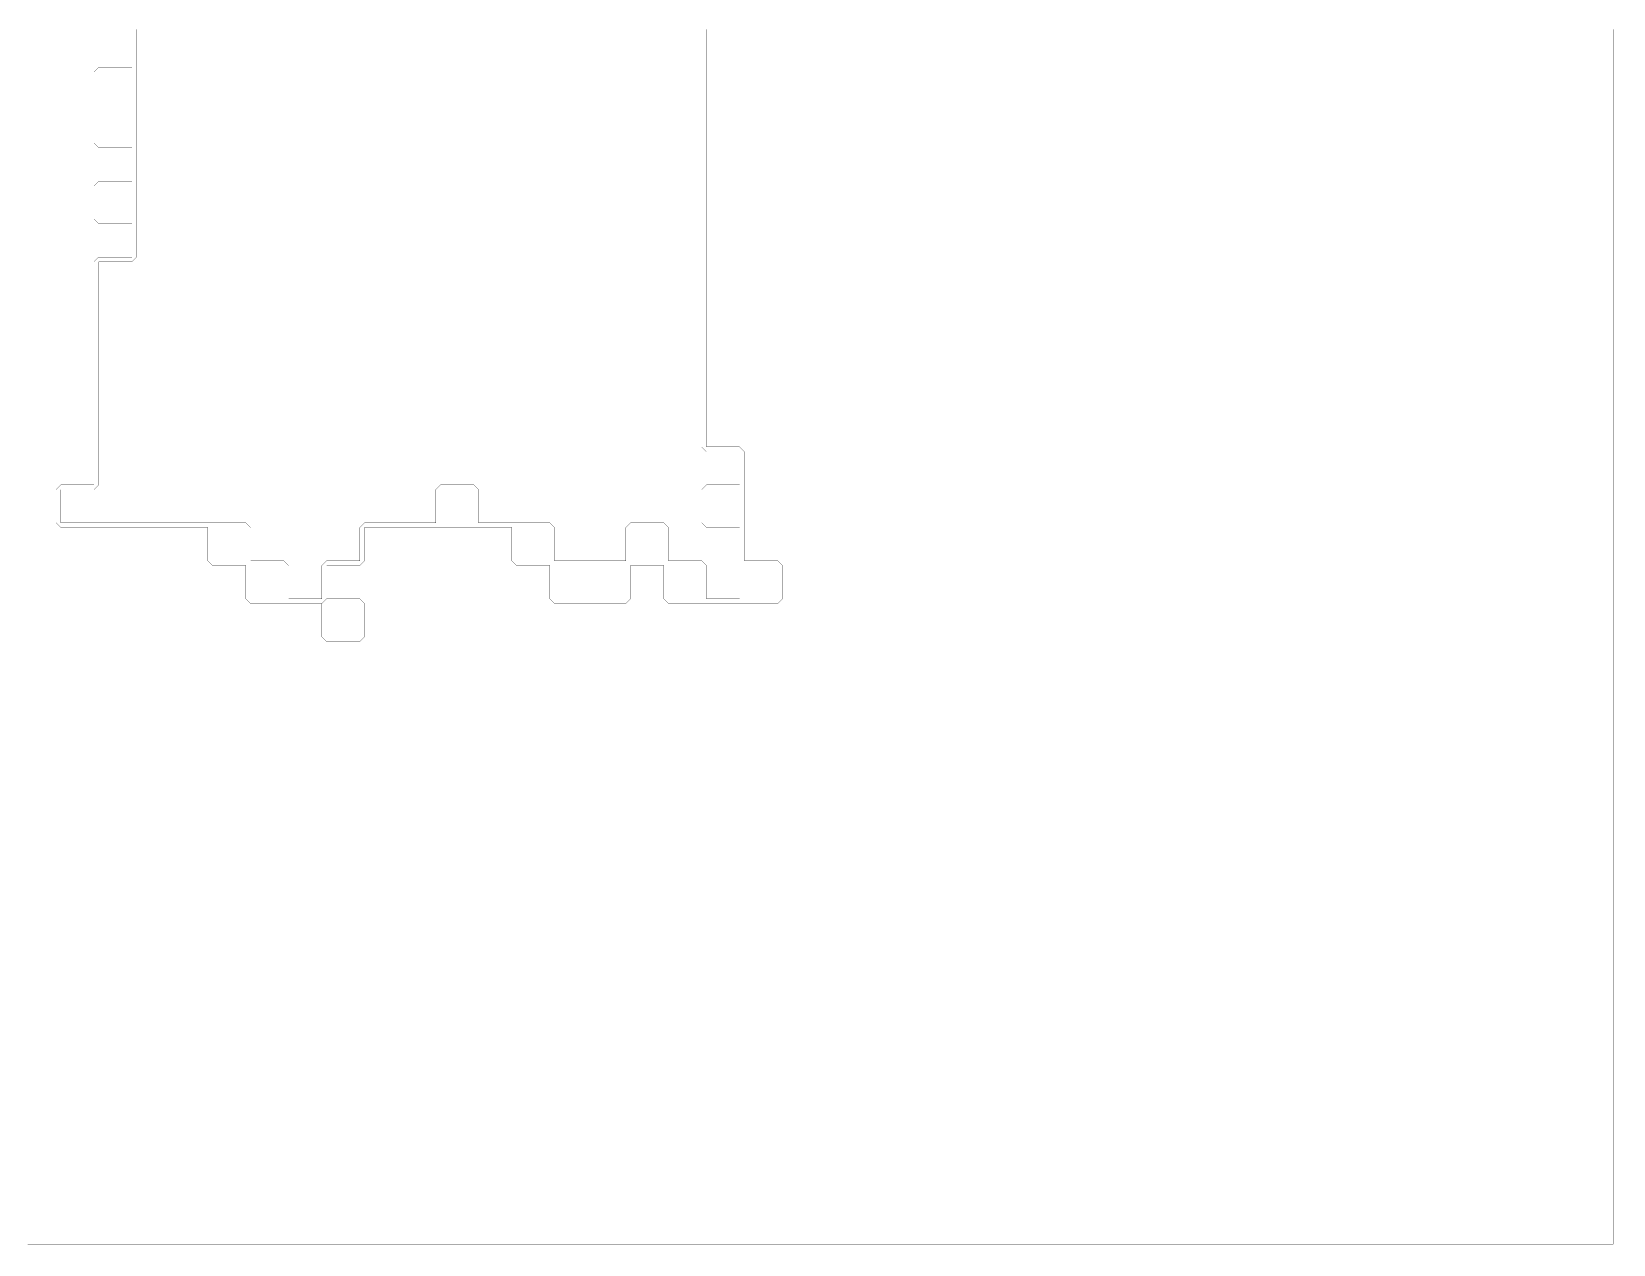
# Model space of a CAD drawing. Header units: metres. Extents: x 0 to 4990, y -4990 to 0.
# Drawn here: x 1737 to 4990, y -4990 to -2495 of the extents above; entities that cross this region are included whole.
import ezdxf

# ---------------------------------------------------------------- set-up
doc = ezdxf.new("R2010")
doc.units = ezdxf.units.M
doc.layers.add('conductor', color=1, linetype='Continuous')
doc.layers.add('substrate', color=5, linetype='Continuous')

msp = doc.modelspace()

# ---------------------------------------------------------------- linework, layer by layer
at = {"layer": 'conductor', "const_width": 0.5}
msp.add_lwpolyline([(1953.125, -2490.234375), (1953.125, -2500), (1953.125, -2509.765625), (1953.125, -2519.53125), (1953.125, -2529.296875), (1953.125, -2539.0625), (1953.125, -2548.828125), (1953.125, -2558.59375), (1953.125, -2568.359375), (1953.125, -2578.125), (1953.125, -2587.890625), (1953.125, -2597.65625), (1953.125, -2607.421875), (1953.125, -2617.1875), (1953.125, -2626.953125), (1953.125, -2636.71875), (1953.125, -2646.484375), (1953.125, -2656.25), (1953.125, -2666.015625), (1953.125, -2675.78125), (1953.125, -2685.546875), (1953.125, -2695.3125), (1953.125, -2705.078125), (1953.125, -2714.84375), (1953.125, -2724.609375), (1953.125, -2734.375), (1953.125, -2744.140625), (1953.125, -2753.90625), (1953.125, -2763.671875), (1953.125, -2773.4375), (1953.125, -2783.203125), (1953.125, -2792.96875), (1953.125, -2802.734375), (1953.125, -2812.5), (1953.125, -2822.265625), (1953.125, -2832.03125), (1953.125, -2841.796875), (1953.125, -2851.5625), (1953.125, -2861.328125), (1953.125, -2871.09375), (1953.125, -2880.859375), (1953.125, -2890.625), (1953.125, -2900.390625), (1953.125, -2910.15625), (1953.125, -2919.921875), (1953.125, -2929.6875), (1953.125, -2939.453125), (1953.125, -2949.21875), (1953.125, -2958.984375), (1943.359375, -2968.75), (1933.59375, -2968.75), (1923.828125, -2968.75), (1914.0625, -2968.75), (1904.296875, -2968.75), (1894.53125, -2968.75), (1884.765625, -2968.75), (1875, -2968.75), (1875, -2978.515625), (1875, -2988.28125), (1875, -2998.046875), (1875, -3007.8125), (1875, -3017.578125), (1875, -3027.34375), (1875, -3037.109375), (1875, -3046.875), (1875, -3056.640625), (1875, -3066.40625), (1875, -3076.171875), (1875, -3085.9375), (1875, -3095.703125), (1875, -3105.46875), (1875, -3115.234375), (1875, -3125), (1875, -3134.765625), (1875, -3144.53125), (1875, -3154.296875), (1875, -3164.0625), (1875, -3173.828125), (1875, -3183.59375), (1875, -3193.359375), (1875, -3203.125), (1875, -3212.890625), (1875, -3222.65625), (1875, -3232.421875), (1875, -3242.1875), (1875, -3251.953125), (1875, -3261.71875), (1875, -3271.484375), (1875, -3281.25), (1875, -3291.015625), (1875, -3300.78125), (1875, -3310.546875), (1875, -3320.3125), (1875, -3330.078125), (1875, -3339.84375), (1875, -3349.609375), (1875, -3359.375), (1875, -3369.140625), (1875, -3378.90625), (1875, -3388.671875), (1875, -3398.4375), (1875, -3408.203125), (1875, -3417.96875), (1875, -3427.734375), (1865.234375, -3437.5), (1855.46875, -3437.5), (1845.703125, -3437.5), (1835.9375, -3437.5), (1826.171875, -3437.5), (1816.40625, -3437.5), (1806.640625, -3437.5), (1796.875, -3437.5), (1796.875, -3447.265625), (1796.875, -3457.03125), (1796.875, -3466.796875), (1796.875, -3476.5625), (1796.875, -3486.328125), (1796.875, -3496.09375), (1796.875, -3505.859375), (1806.640625, -3505.859375), (1816.40625, -3505.859375), (1826.171875, -3505.859375), (1835.9375, -3505.859375), (1845.703125, -3505.859375), (1855.46875, -3505.859375), (1865.234375, -3505.859375), (1875, -3505.859375), (1884.765625, -3505.859375), (1894.53125, -3505.859375), (1904.296875, -3505.859375), (1914.0625, -3505.859375), (1923.828125, -3505.859375), (1933.59375, -3505.859375), (1943.359375, -3505.859375), (1953.125, -3505.859375), (1962.890625, -3505.859375), (1972.65625, -3505.859375), (1982.421875, -3505.859375), (1992.1875, -3505.859375), (2001.953125, -3505.859375), (2011.71875, -3505.859375), (2021.484375, -3505.859375), (2031.25, -3505.859375), (2041.015625, -3505.859375), (2050.78125, -3505.859375), (2060.546875, -3505.859375), (2070.3125, -3505.859375), (2080.078125, -3505.859375), (2089.84375, -3505.859375), (2099.609375, -3505.859375), (2109.375, -3505.859375), (2119.140625, -3505.859375), (2128.90625, -3505.859375), (2138.671875, -3505.859375), (2148.4375, -3505.859375), (2158.203125, -3505.859375), (2167.96875, -3505.859375), (2177.734375, -3505.859375), (2187.5, -3515.625), (2187.5, -3525.390625), (2187.5, -3535.15625), (2187.5, -3544.921875), (2187.5, -3554.6875), (2187.5, -3564.453125), (2187.5, -3574.21875), (2187.5, -3583.984375), (2197.265625, -3583.984375), (2207.03125, -3583.984375), (2216.796875, -3583.984375), (2226.5625, -3583.984375), (2236.328125, -3583.984375), (2246.09375, -3583.984375), (2255.859375, -3583.984375), (2265.625, -3593.75), (2265.625, -3603.515625), (2265.625, -3613.28125), (2265.625, -3623.046875), (2265.625, -3632.8125), (2265.625, -3642.578125), (2265.625, -3652.34375), (2265.625, -3662.109375), (2275.390625, -3662.109375), (2285.15625, -3662.109375), (2294.921875, -3662.109375), (2304.6875, -3662.109375), (2314.453125, -3662.109375), (2324.21875, -3662.109375), (2333.984375, -3662.109375), (2333.984375, -3652.34375), (2333.984375, -3642.578125), (2333.984375, -3632.8125), (2333.984375, -3623.046875), (2333.984375, -3613.28125), (2333.984375, -3603.515625), (2333.984375, -3593.75), (2343.75, -3583.984375), (2353.515625, -3583.984375), (2363.28125, -3583.984375), (2373.046875, -3583.984375), (2382.8125, -3583.984375), (2392.578125, -3583.984375), (2402.34375, -3583.984375), (2412.109375, -3583.984375), (2412.109375, -3574.21875), (2412.109375, -3564.453125), (2412.109375, -3554.6875), (2412.109375, -3544.921875), (2412.109375, -3535.15625), (2412.109375, -3525.390625), (2412.109375, -3515.625), (2421.875, -3505.859375), (2431.640625, -3505.859375), (2441.40625, -3505.859375), (2451.171875, -3505.859375), (2460.9375, -3505.859375), (2470.703125, -3505.859375), (2480.46875, -3505.859375), (2490.234375, -3505.859375), (2500, -3505.859375), (2509.765625, -3505.859375), (2519.53125, -3505.859375), (2529.296875, -3505.859375), (2539.0625, -3505.859375), (2548.828125, -3505.859375), (2558.59375, -3505.859375), (2568.359375, -3505.859375), (2568.359375, -3496.09375), (2568.359375, -3486.328125), (2568.359375, -3476.5625), (2568.359375, -3466.796875), (2568.359375, -3457.03125), (2568.359375, -3447.265625), (2568.359375, -3437.5), (2578.125, -3427.734375), (2587.890625, -3427.734375), (2597.65625, -3427.734375), (2607.421875, -3427.734375), (2617.1875, -3427.734375), (2626.953125, -3427.734375), (2636.71875, -3427.734375), (2646.484375, -3427.734375), (2656.25, -3437.5), (2656.25, -3447.265625), (2656.25, -3457.03125), (2656.25, -3466.796875), (2656.25, -3476.5625), (2656.25, -3486.328125), (2656.25, -3496.09375), (2656.25, -3505.859375), (2666.015625, -3505.859375), (2675.78125, -3505.859375), (2685.546875, -3505.859375), (2695.3125, -3505.859375), (2705.078125, -3505.859375), (2714.84375, -3505.859375), (2724.609375, -3505.859375), (2734.375, -3505.859375), (2744.140625, -3505.859375), (2753.90625, -3505.859375), (2763.671875, -3505.859375), (2773.4375, -3505.859375), (2783.203125, -3505.859375), (2792.96875, -3505.859375), (2802.734375, -3505.859375), (2812.5, -3515.625), (2812.5, -3525.390625), (2812.5, -3535.15625), (2812.5, -3544.921875), (2812.5, -3554.6875), (2812.5, -3564.453125), (2812.5, -3574.21875), (2812.5, -3583.984375), (2822.265625, -3583.984375), (2832.03125, -3583.984375), (2841.796875, -3583.984375), (2851.5625, -3583.984375), (2861.328125, -3583.984375), (2871.09375, -3583.984375), (2880.859375, -3583.984375), (2890.625, -3583.984375), (2900.390625, -3583.984375), (2910.15625, -3583.984375), (2919.921875, -3583.984375), (2929.6875, -3583.984375), (2939.453125, -3583.984375), (2949.21875, -3583.984375), (2958.984375, -3583.984375), (2958.984375, -3574.21875), (2958.984375, -3564.453125), (2958.984375, -3554.6875), (2958.984375, -3544.921875), (2958.984375, -3535.15625), (2958.984375, -3525.390625), (2958.984375, -3515.625), (2968.75, -3505.859375), (2978.515625, -3505.859375), (2988.28125, -3505.859375), (2998.046875, -3505.859375), (3007.8125, -3505.859375), (3017.578125, -3505.859375), (3027.34375, -3505.859375), (3037.109375, -3505.859375), (3046.875, -3515.625), (3046.875, -3525.390625), (3046.875, -3535.15625), (3046.875, -3544.921875), (3046.875, -3554.6875), (3046.875, -3564.453125), (3046.875, -3574.21875), (3046.875, -3583.984375), (3056.640625, -3583.984375), (3066.40625, -3583.984375), (3076.171875, -3583.984375), (3085.9375, -3583.984375), (3095.703125, -3583.984375), (3105.46875, -3583.984375), (3115.234375, -3583.984375), (3125, -3593.75), (3125, -3603.515625), (3125, -3613.28125), (3125, -3623.046875), (3125, -3632.8125), (3125, -3642.578125), (3125, -3652.34375), (3125, -3662.109375), (3134.765625, -3662.109375), (3144.53125, -3662.109375), (3154.296875, -3662.109375), (3164.0625, -3662.109375), (3173.828125, -3662.109375), (3183.59375, -3662.109375), (3193.359375, -3662.109375), (3193.359375, -3652.34375), (3193.359375, -3642.578125), (3193.359375, -3632.8125), (3193.359375, -3623.046875), (3193.359375, -3613.28125), (3193.359375, -3603.515625), (3193.359375, -3593.75), (3193.359375, -3583.984375), (3193.359375, -3574.21875), (3193.359375, -3564.453125), (3193.359375, -3554.6875), (3193.359375, -3544.921875), (3193.359375, -3535.15625), (3193.359375, -3525.390625), (3193.359375, -3515.625), (3183.59375, -3515.625), (3173.828125, -3515.625), (3164.0625, -3515.625), (3154.296875, -3515.625), (3144.53125, -3515.625), (3134.765625, -3515.625), (3125, -3515.625), (3115.234375, -3505.859375), (3115.234375, -3496.09375), (3115.234375, -3486.328125), (3115.234375, -3476.5625), (3115.234375, -3466.796875), (3115.234375, -3457.03125), (3115.234375, -3447.265625), (3115.234375, -3437.5), (3125, -3427.734375), (3134.765625, -3427.734375), (3144.53125, -3427.734375), (3154.296875, -3427.734375), (3164.0625, -3427.734375), (3173.828125, -3427.734375), (3183.59375, -3427.734375), (3193.359375, -3427.734375), (3193.359375, -3417.96875), (3193.359375, -3408.203125), (3193.359375, -3398.4375), (3193.359375, -3388.671875), (3193.359375, -3378.90625), (3193.359375, -3369.140625), (3193.359375, -3359.375), (3183.59375, -3359.375), (3173.828125, -3359.375), (3164.0625, -3359.375), (3154.296875, -3359.375), (3144.53125, -3359.375), (3134.765625, -3359.375), (3125, -3359.375), (3115.234375, -3349.609375), (3115.234375, -3339.84375), (3115.234375, -3330.078125), (3115.234375, -3320.3125), (3115.234375, -3310.546875), (3115.234375, -3300.78125), (3115.234375, -3291.015625), (3115.234375, -3281.25), (3115.234375, -3271.484375), (3115.234375, -3261.71875), (3115.234375, -3251.953125), (3115.234375, -3242.1875), (3115.234375, -3232.421875), (3115.234375, -3222.65625), (3115.234375, -3212.890625), (3115.234375, -3203.125), (3115.234375, -3193.359375), (3115.234375, -3183.59375), (3115.234375, -3173.828125), (3115.234375, -3164.0625), (3115.234375, -3154.296875), (3115.234375, -3144.53125), (3115.234375, -3134.765625), (3115.234375, -3125), (3115.234375, -3115.234375), (3115.234375, -3105.46875), (3115.234375, -3095.703125), (3115.234375, -3085.9375), (3115.234375, -3076.171875), (3115.234375, -3066.40625), (3115.234375, -3056.640625), (3115.234375, -3046.875), (3115.234375, -3037.109375), (3115.234375, -3027.34375), (3115.234375, -3017.578125), (3115.234375, -3007.8125), (3115.234375, -2998.046875), (3115.234375, -2988.28125), (3115.234375, -2978.515625), (3115.234375, -2968.75), (3115.234375, -2958.984375), (3115.234375, -2949.21875), (3115.234375, -2939.453125), (3115.234375, -2929.6875), (3115.234375, -2919.921875), (3115.234375, -2910.15625), (3115.234375, -2900.390625), (3115.234375, -2890.625), (3115.234375, -2880.859375), (3115.234375, -2871.09375), (3115.234375, -2861.328125), (3115.234375, -2851.5625), (3115.234375, -2841.796875), (3115.234375, -2832.03125), (3115.234375, -2822.265625), (3115.234375, -2812.5), (3115.234375, -2802.734375), (3115.234375, -2792.96875), (3115.234375, -2783.203125), (3115.234375, -2773.4375), (3115.234375, -2763.671875), (3115.234375, -2753.90625), (3115.234375, -2744.140625), (3115.234375, -2734.375), (3115.234375, -2724.609375), (3115.234375, -2714.84375), (3115.234375, -2705.078125), (3115.234375, -2695.3125), (3115.234375, -2685.546875), (3115.234375, -2675.78125), (3115.234375, -2666.015625), (3115.234375, -2656.25), (3115.234375, -2646.484375), (3115.234375, -2636.71875), (3115.234375, -2626.953125), (3115.234375, -2617.1875), (3115.234375, -2607.421875), (3115.234375, -2597.65625), (3115.234375, -2587.890625), (3115.234375, -2578.125), (3115.234375, -2568.359375), (3115.234375, -2558.59375), (3115.234375, -2548.828125), (3115.234375, -2539.0625), (3115.234375, -2529.296875), (3115.234375, -2519.53125), (3115.234375, -2509.765625), (3115.234375, -2500), (3115.234375, -2490.234375)], dxfattribs=at)
at = {"layer": 'substrate', "const_width": 0.5}
for points in [[(1728.515625, -4990.234375), (1738.28125, -4990.234375), (1748.046875, -4990.234375), (1757.8125, -4990.234375), (1767.578125, -4990.234375), (1777.34375, -4990.234375), (1787.109375, -4990.234375), (1796.875, -4990.234375), (1806.640625, -4990.234375), (1816.40625, -4990.234375), (1826.171875, -4990.234375), (1835.9375, -4990.234375), (1845.703125, -4990.234375), (1855.46875, -4990.234375), (1865.234375, -4990.234375), (1875, -4990.234375), (1884.765625, -4990.234375), (1894.53125, -4990.234375), (1904.296875, -4990.234375), (1914.0625, -4990.234375), (1923.828125, -4990.234375), (1933.59375, -4990.234375), (1943.359375, -4990.234375), (1953.125, -4990.234375), (1962.890625, -4990.234375), (1972.65625, -4990.234375), (1982.421875, -4990.234375), (1992.1875, -4990.234375), (2001.953125, -4990.234375), (2011.71875, -4990.234375), (2021.484375, -4990.234375), (2031.25, -4990.234375), (2041.015625, -4990.234375), (2050.78125, -4990.234375), (2060.546875, -4990.234375), (2070.3125, -4990.234375), (2080.078125, -4990.234375), (2089.84375, -4990.234375), (2099.609375, -4990.234375), (2109.375, -4990.234375), (2119.140625, -4990.234375), (2128.90625, -4990.234375), (2138.671875, -4990.234375), (2148.4375, -4990.234375), (2158.203125, -4990.234375), (2167.96875, -4990.234375), (2177.734375, -4990.234375), (2187.5, -4990.234375), (2197.265625, -4990.234375), (2207.03125, -4990.234375), (2216.796875, -4990.234375), (2226.5625, -4990.234375), (2236.328125, -4990.234375), (2246.09375, -4990.234375), (2255.859375, -4990.234375), (2265.625, -4990.234375), (2275.390625, -4990.234375), (2285.15625, -4990.234375), (2294.921875, -4990.234375), (2304.6875, -4990.234375), (2314.453125, -4990.234375), (2324.21875, -4990.234375), (2333.984375, -4990.234375), (2343.75, -4990.234375), (2353.515625, -4990.234375), (2363.28125, -4990.234375), (2373.046875, -4990.234375), (2382.8125, -4990.234375), (2392.578125, -4990.234375), (2402.34375, -4990.234375), (2412.109375, -4990.234375), (2421.875, -4990.234375), (2431.640625, -4990.234375), (2441.40625, -4990.234375), (2451.171875, -4990.234375), (2460.9375, -4990.234375), (2470.703125, -4990.234375), (2480.46875, -4990.234375), (2490.234375, -4990.234375), (2500, -4990.234375), (2509.765625, -4990.234375), (2519.53125, -4990.234375), (2529.296875, -4990.234375), (2539.0625, -4990.234375), (2548.828125, -4990.234375), (2558.59375, -4990.234375), (2568.359375, -4990.234375), (2578.125, -4990.234375), (2587.890625, -4990.234375), (2597.65625, -4990.234375), (2607.421875, -4990.234375), (2617.1875, -4990.234375), (2626.953125, -4990.234375), (2636.71875, -4990.234375), (2646.484375, -4990.234375), (2656.25, -4990.234375), (2666.015625, -4990.234375), (2675.78125, -4990.234375), (2685.546875, -4990.234375), (2695.3125, -4990.234375), (2705.078125, -4990.234375), (2714.84375, -4990.234375), (2724.609375, -4990.234375), (2734.375, -4990.234375), (2744.140625, -4990.234375), (2753.90625, -4990.234375), (2763.671875, -4990.234375), (2773.4375, -4990.234375), (2783.203125, -4990.234375), (2792.96875, -4990.234375), (2802.734375, -4990.234375), (2812.5, -4990.234375), (2822.265625, -4990.234375), (2832.03125, -4990.234375), (2841.796875, -4990.234375), (2851.5625, -4990.234375), (2861.328125, -4990.234375), (2871.09375, -4990.234375), (2880.859375, -4990.234375), (2890.625, -4990.234375), (2900.390625, -4990.234375), (2910.15625, -4990.234375), (2919.921875, -4990.234375), (2929.6875, -4990.234375), (2939.453125, -4990.234375), (2949.21875, -4990.234375), (2958.984375, -4990.234375), (2968.75, -4990.234375), (2978.515625, -4990.234375), (2988.28125, -4990.234375), (2998.046875, -4990.234375), (3007.8125, -4990.234375), (3017.578125, -4990.234375), (3027.34375, -4990.234375), (3037.109375, -4990.234375), (3046.875, -4990.234375), (3056.640625, -4990.234375), (3066.40625, -4990.234375), (3076.171875, -4990.234375), (3085.9375, -4990.234375), (3095.703125, -4990.234375), (3105.46875, -4990.234375), (3115.234375, -4990.234375), (3125, -4990.234375), (3134.765625, -4990.234375), (3144.53125, -4990.234375), (3154.296875, -4990.234375), (3164.0625, -4990.234375), (3173.828125, -4990.234375), (3183.59375, -4990.234375), (3193.359375, -4990.234375), (3203.125, -4990.234375), (3212.890625, -4990.234375), (3222.65625, -4990.234375), (3232.421875, -4990.234375), (3242.1875, -4990.234375), (3251.953125, -4990.234375), (3261.71875, -4990.234375), (3271.484375, -4990.234375), (3281.25, -4990.234375), (3291.015625, -4990.234375), (3300.78125, -4990.234375), (3310.546875, -4990.234375), (3320.3125, -4990.234375), (3330.078125, -4990.234375), (3339.84375, -4990.234375), (3349.609375, -4990.234375), (3359.375, -4990.234375), (3369.140625, -4990.234375), (3378.90625, -4990.234375), (3388.671875, -4990.234375), (3398.4375, -4990.234375), (3408.203125, -4990.234375), (3417.96875, -4990.234375), (3427.734375, -4990.234375), (3437.5, -4990.234375), (3447.265625, -4990.234375), (3457.03125, -4990.234375), (3466.796875, -4990.234375), (3476.5625, -4990.234375), (3486.328125, -4990.234375), (3496.09375, -4990.234375), (3505.859375, -4990.234375), (3515.625, -4990.234375), (3525.390625, -4990.234375), (3535.15625, -4990.234375), (3544.921875, -4990.234375), (3554.6875, -4990.234375), (3564.453125, -4990.234375), (3574.21875, -4990.234375), (3583.984375, -4990.234375), (3593.75, -4990.234375), (3603.515625, -4990.234375), (3613.28125, -4990.234375), (3623.046875, -4990.234375), (3632.8125, -4990.234375), (3642.578125, -4990.234375), (3652.34375, -4990.234375), (3662.109375, -4990.234375), (3671.875, -4990.234375), (3681.640625, -4990.234375), (3691.40625, -4990.234375), (3701.171875, -4990.234375), (3710.9375, -4990.234375), (3720.703125, -4990.234375), (3730.46875, -4990.234375), (3740.234375, -4990.234375), (3750, -4990.234375), (3759.765625, -4990.234375), (3769.53125, -4990.234375), (3779.296875, -4990.234375), (3789.0625, -4990.234375), (3798.828125, -4990.234375), (3808.59375, -4990.234375), (3818.359375, -4990.234375), (3828.125, -4990.234375), (3837.890625, -4990.234375), (3847.65625, -4990.234375), (3857.421875, -4990.234375), (3867.1875, -4990.234375), (3876.953125, -4990.234375), (3886.71875, -4990.234375), (3896.484375, -4990.234375), (3906.25, -4990.234375), (3916.015625, -4990.234375), (3925.78125, -4990.234375), (3935.546875, -4990.234375), (3945.3125, -4990.234375), (3955.078125, -4990.234375), (3964.84375, -4990.234375), (3974.609375, -4990.234375), (3984.375, -4990.234375), (3994.140625, -4990.234375), (4003.90625, -4990.234375), (4013.671875, -4990.234375), (4023.4375, -4990.234375), (4033.203125, -4990.234375), (4042.96875, -4990.234375), (4052.734375, -4990.234375), (4062.5, -4990.234375), (4072.265625, -4990.234375), (4082.03125, -4990.234375), (4091.796875, -4990.234375), (4101.5625, -4990.234375), (4111.328125, -4990.234375), (4121.09375, -4990.234375), (4130.859375, -4990.234375), (4140.625, -4990.234375), (4150.390625, -4990.234375), (4160.15625, -4990.234375), (4169.921875, -4990.234375), (4179.6875, -4990.234375), (4189.453125, -4990.234375), (4199.21875, -4990.234375), (4208.984375, -4990.234375), (4218.75, -4990.234375), (4228.515625, -4990.234375), (4238.28125, -4990.234375), (4248.046875, -4990.234375), (4257.8125, -4990.234375), (4267.578125, -4990.234375), (4277.34375, -4990.234375), (4287.109375, -4990.234375), (4296.875, -4990.234375), (4306.640625, -4990.234375), (4316.40625, -4990.234375), (4326.171875, -4990.234375), (4335.9375, -4990.234375), (4345.703125, -4990.234375), (4355.46875, -4990.234375), (4365.234375, -4990.234375), (4375, -4990.234375), (4384.765625, -4990.234375), (4394.53125, -4990.234375), (4404.296875, -4990.234375), (4414.0625, -4990.234375), (4423.828125, -4990.234375), (4433.59375, -4990.234375), (4443.359375, -4990.234375), (4453.125, -4990.234375), (4462.890625, -4990.234375), (4472.65625, -4990.234375), (4482.421875, -4990.234375), (4492.1875, -4990.234375), (4501.953125, -4990.234375), (4511.71875, -4990.234375), (4521.484375, -4990.234375), (4531.25, -4990.234375), (4541.015625, -4990.234375), (4550.78125, -4990.234375), (4560.546875, -4990.234375), (4570.3125, -4990.234375), (4580.078125, -4990.234375), (4589.84375, -4990.234375), (4599.609375, -4990.234375), (4609.375, -4990.234375), (4619.140625, -4990.234375), (4628.90625, -4990.234375), (4638.671875, -4990.234375), (4648.4375, -4990.234375), (4658.203125, -4990.234375), (4667.96875, -4990.234375), (4677.734375, -4990.234375), (4687.5, -4990.234375), (4697.265625, -4990.234375), (4707.03125, -4990.234375), (4716.796875, -4990.234375), (4726.5625, -4990.234375), (4736.328125, -4990.234375), (4746.09375, -4990.234375), (4755.859375, -4990.234375), (4765.625, -4990.234375), (4775.390625, -4990.234375), (4785.15625, -4990.234375), (4794.921875, -4990.234375), (4804.6875, -4990.234375), (4814.453125, -4990.234375), (4824.21875, -4990.234375), (4833.984375, -4990.234375), (4843.75, -4990.234375), (4853.515625, -4990.234375), (4863.28125, -4990.234375), (4873.046875, -4990.234375), (4882.8125, -4990.234375), (4892.578125, -4990.234375), (4902.34375, -4990.234375), (4912.109375, -4990.234375), (4921.875, -4990.234375), (4931.640625, -4990.234375), (4941.40625, -4990.234375), (4951.171875, -4990.234375), (4960.9375, -4990.234375), (4970.703125, -4990.234375), (4980.46875, -4990.234375), (4990.234375, -4990.234375), (4990.234375, -4980.46875), (4990.234375, -4970.703125), (4990.234375, -4960.9375), (4990.234375, -4951.171875), (4990.234375, -4941.40625), (4990.234375, -4931.640625), (4990.234375, -4921.875), (4990.234375, -4912.109375), (4990.234375, -4902.34375), (4990.234375, -4892.578125), (4990.234375, -4882.8125), (4990.234375, -4873.046875), (4990.234375, -4863.28125), (4990.234375, -4853.515625), (4990.234375, -4843.75), (4990.234375, -4833.984375), (4990.234375, -4824.21875), (4990.234375, -4814.453125), (4990.234375, -4804.6875), (4990.234375, -4794.921875), (4990.234375, -4785.15625), (4990.234375, -4775.390625), (4990.234375, -4765.625), (4990.234375, -4755.859375), (4990.234375, -4746.09375), (4990.234375, -4736.328125), (4990.234375, -4726.5625), (4990.234375, -4716.796875), (4990.234375, -4707.03125), (4990.234375, -4697.265625), (4990.234375, -4687.5), (4990.234375, -4677.734375), (4990.234375, -4667.96875), (4990.234375, -4658.203125), (4990.234375, -4648.4375), (4990.234375, -4638.671875), (4990.234375, -4628.90625), (4990.234375, -4619.140625), (4990.234375, -4609.375), (4990.234375, -4599.609375), (4990.234375, -4589.84375), (4990.234375, -4580.078125), (4990.234375, -4570.3125), (4990.234375, -4560.546875), (4990.234375, -4550.78125), (4990.234375, -4541.015625), (4990.234375, -4531.25), (4990.234375, -4521.484375), (4990.234375, -4511.71875), (4990.234375, -4501.953125), (4990.234375, -4492.1875), (4990.234375, -4482.421875), (4990.234375, -4472.65625), (4990.234375, -4462.890625), (4990.234375, -4453.125), (4990.234375, -4443.359375), (4990.234375, -4433.59375), (4990.234375, -4423.828125), (4990.234375, -4414.0625), (4990.234375, -4404.296875), (4990.234375, -4394.53125), (4990.234375, -4384.765625), (4990.234375, -4375), (4990.234375, -4365.234375), (4990.234375, -4355.46875), (4990.234375, -4345.703125), (4990.234375, -4335.9375), (4990.234375, -4326.171875), (4990.234375, -4316.40625), (4990.234375, -4306.640625), (4990.234375, -4296.875), (4990.234375, -4287.109375), (4990.234375, -4277.34375), (4990.234375, -4267.578125), (4990.234375, -4257.8125), (4990.234375, -4248.046875), (4990.234375, -4238.28125), (4990.234375, -4228.515625), (4990.234375, -4218.75), (4990.234375, -4208.984375), (4990.234375, -4199.21875), (4990.234375, -4189.453125), (4990.234375, -4179.6875), (4990.234375, -4169.921875), (4990.234375, -4160.15625), (4990.234375, -4150.390625), (4990.234375, -4140.625), (4990.234375, -4130.859375), (4990.234375, -4121.09375), (4990.234375, -4111.328125), (4990.234375, -4101.5625), (4990.234375, -4091.796875), (4990.234375, -4082.03125), (4990.234375, -4072.265625), (4990.234375, -4062.5), (4990.234375, -4052.734375), (4990.234375, -4042.96875), (4990.234375, -4033.203125), (4990.234375, -4023.4375), (4990.234375, -4013.671875), (4990.234375, -4003.90625), (4990.234375, -3994.140625), (4990.234375, -3984.375), (4990.234375, -3974.609375), (4990.234375, -3964.84375), (4990.234375, -3955.078125), (4990.234375, -3945.3125), (4990.234375, -3935.546875), (4990.234375, -3925.78125), (4990.234375, -3916.015625), (4990.234375, -3906.25), (4990.234375, -3896.484375), (4990.234375, -3886.71875), (4990.234375, -3876.953125), (4990.234375, -3867.1875), (4990.234375, -3857.421875), (4990.234375, -3847.65625), (4990.234375, -3837.890625), (4990.234375, -3828.125), (4990.234375, -3818.359375), (4990.234375, -3808.59375), (4990.234375, -3798.828125), (4990.234375, -3789.0625), (4990.234375, -3779.296875), (4990.234375, -3769.53125), (4990.234375, -3759.765625), (4990.234375, -3750), (4990.234375, -3740.234375), (4990.234375, -3730.46875), (4990.234375, -3720.703125), (4990.234375, -3710.9375), (4990.234375, -3701.171875), (4990.234375, -3691.40625), (4990.234375, -3681.640625), (4990.234375, -3671.875), (4990.234375, -3662.109375), (4990.234375, -3652.34375), (4990.234375, -3642.578125), (4990.234375, -3632.8125), (4990.234375, -3623.046875), (4990.234375, -3613.28125), (4990.234375, -3603.515625), (4990.234375, -3593.75), (4990.234375, -3583.984375), (4990.234375, -3574.21875), (4990.234375, -3564.453125), (4990.234375, -3554.6875), (4990.234375, -3544.921875), (4990.234375, -3535.15625), (4990.234375, -3525.390625), (4990.234375, -3515.625), (4990.234375, -3505.859375), (4990.234375, -3496.09375), (4990.234375, -3486.328125), (4990.234375, -3476.5625), (4990.234375, -3466.796875), (4990.234375, -3457.03125), (4990.234375, -3447.265625), (4990.234375, -3437.5), (4990.234375, -3427.734375), (4990.234375, -3417.96875), (4990.234375, -3408.203125), (4990.234375, -3398.4375), (4990.234375, -3388.671875), (4990.234375, -3378.90625), (4990.234375, -3369.140625), (4990.234375, -3359.375), (4990.234375, -3349.609375), (4990.234375, -3339.84375), (4990.234375, -3330.078125), (4990.234375, -3320.3125), (4990.234375, -3310.546875), (4990.234375, -3300.78125), (4990.234375, -3291.015625), (4990.234375, -3281.25), (4990.234375, -3271.484375), (4990.234375, -3261.71875), (4990.234375, -3251.953125), (4990.234375, -3242.1875), (4990.234375, -3232.421875), (4990.234375, -3222.65625), (4990.234375, -3212.890625), (4990.234375, -3203.125), (4990.234375, -3193.359375), (4990.234375, -3183.59375), (4990.234375, -3173.828125), (4990.234375, -3164.0625), (4990.234375, -3154.296875), (4990.234375, -3144.53125), (4990.234375, -3134.765625), (4990.234375, -3125), (4990.234375, -3115.234375), (4990.234375, -3105.46875), (4990.234375, -3095.703125), (4990.234375, -3085.9375), (4990.234375, -3076.171875), (4990.234375, -3066.40625), (4990.234375, -3056.640625), (4990.234375, -3046.875), (4990.234375, -3037.109375), (4990.234375, -3027.34375), (4990.234375, -3017.578125), (4990.234375, -3007.8125), (4990.234375, -2998.046875), (4990.234375, -2988.28125), (4990.234375, -2978.515625), (4990.234375, -2968.75), (4990.234375, -2958.984375), (4990.234375, -2949.21875), (4990.234375, -2939.453125), (4990.234375, -2929.6875), (4990.234375, -2919.921875), (4990.234375, -2910.15625), (4990.234375, -2900.390625), (4990.234375, -2890.625), (4990.234375, -2880.859375), (4990.234375, -2871.09375), (4990.234375, -2861.328125), (4990.234375, -2851.5625), (4990.234375, -2841.796875), (4990.234375, -2832.03125), (4990.234375, -2822.265625), (4990.234375, -2812.5), (4990.234375, -2802.734375), (4990.234375, -2792.96875), (4990.234375, -2783.203125), (4990.234375, -2773.4375), (4990.234375, -2763.671875), (4990.234375, -2753.90625), (4990.234375, -2744.140625), (4990.234375, -2734.375), (4990.234375, -2724.609375), (4990.234375, -2714.84375), (4990.234375, -2705.078125), (4990.234375, -2695.3125), (4990.234375, -2685.546875), (4990.234375, -2675.78125), (4990.234375, -2666.015625), (4990.234375, -2656.25), (4990.234375, -2646.484375), (4990.234375, -2636.71875), (4990.234375, -2626.953125), (4990.234375, -2617.1875), (4990.234375, -2607.421875), (4990.234375, -2597.65625), (4990.234375, -2587.890625), (4990.234375, -2578.125), (4990.234375, -2568.359375), (4990.234375, -2558.59375), (4990.234375, -2548.828125), (4990.234375, -2539.0625), (4990.234375, -2529.296875), (4990.234375, -2519.53125), (4990.234375, -2509.765625), (4990.234375, -2500), (4990.234375, -2490.234375)], [(3125, -2490.234375), (3125, -2500), (3125, -2509.765625), (3125, -2519.53125), (3125, -2529.296875), (3125, -2539.0625), (3125, -2548.828125), (3125, -2558.59375), (3125, -2568.359375), (3125, -2578.125), (3125, -2587.890625), (3125, -2597.65625), (3125, -2607.421875), (3125, -2617.1875), (3125, -2626.953125), (3125, -2636.71875), (3125, -2646.484375), (3125, -2656.25), (3125, -2666.015625), (3125, -2675.78125), (3125, -2685.546875), (3125, -2695.3125), (3125, -2705.078125), (3125, -2714.84375), (3125, -2724.609375), (3125, -2734.375), (3125, -2744.140625), (3125, -2753.90625), (3125, -2763.671875), (3125, -2773.4375), (3125, -2783.203125), (3125, -2792.96875), (3125, -2802.734375), (3125, -2812.5), (3125, -2822.265625), (3125, -2832.03125), (3125, -2841.796875), (3125, -2851.5625), (3125, -2861.328125), (3125, -2871.09375), (3125, -2880.859375), (3125, -2890.625), (3125, -2900.390625), (3125, -2910.15625), (3125, -2919.921875), (3125, -2929.6875), (3125, -2939.453125), (3125, -2949.21875), (3125, -2958.984375), (3125, -2968.75), (3125, -2978.515625), (3125, -2988.28125), (3125, -2998.046875), (3125, -3007.8125), (3125, -3017.578125), (3125, -3027.34375), (3125, -3037.109375), (3125, -3046.875), (3125, -3056.640625), (3125, -3066.40625), (3125, -3076.171875), (3125, -3085.9375), (3125, -3095.703125), (3125, -3105.46875), (3125, -3115.234375), (3125, -3125), (3125, -3134.765625), (3125, -3144.53125), (3125, -3154.296875), (3125, -3164.0625), (3125, -3173.828125), (3125, -3183.59375), (3125, -3193.359375), (3125, -3203.125), (3125, -3212.890625), (3125, -3222.65625), (3125, -3232.421875), (3125, -3242.1875), (3125, -3251.953125), (3125, -3261.71875), (3125, -3271.484375), (3125, -3281.25), (3125, -3291.015625), (3125, -3300.78125), (3125, -3310.546875), (3125, -3320.3125), (3125, -3330.078125), (3125, -3339.84375), (3125, -3349.609375), (3134.765625, -3349.609375), (3144.53125, -3349.609375), (3154.296875, -3349.609375), (3164.0625, -3349.609375), (3173.828125, -3349.609375), (3183.59375, -3349.609375), (3193.359375, -3349.609375), (3203.125, -3359.375), (3203.125, -3369.140625), (3203.125, -3378.90625), (3203.125, -3388.671875), (3203.125, -3398.4375), (3203.125, -3408.203125), (3203.125, -3417.96875), (3203.125, -3427.734375), (3203.125, -3437.5), (3203.125, -3447.265625), (3203.125, -3457.03125), (3203.125, -3466.796875), (3203.125, -3476.5625), (3203.125, -3486.328125), (3203.125, -3496.09375), (3203.125, -3505.859375), (3203.125, -3515.625), (3203.125, -3525.390625), (3203.125, -3535.15625), (3203.125, -3544.921875), (3203.125, -3554.6875), (3203.125, -3564.453125), (3203.125, -3574.21875), (3203.125, -3583.984375), (3212.890625, -3583.984375), (3222.65625, -3583.984375), (3232.421875, -3583.984375), (3242.1875, -3583.984375), (3251.953125, -3583.984375), (3261.71875, -3583.984375), (3271.484375, -3583.984375), (3281.25, -3593.75), (3281.25, -3603.515625), (3281.25, -3613.28125), (3281.25, -3623.046875), (3281.25, -3632.8125), (3281.25, -3642.578125), (3281.25, -3652.34375), (3281.25, -3662.109375), (3271.484375, -3671.875), (3261.71875, -3671.875), (3251.953125, -3671.875), (3242.1875, -3671.875), (3232.421875, -3671.875), (3222.65625, -3671.875), (3212.890625, -3671.875), (3203.125, -3671.875), (3193.359375, -3671.875), (3183.59375, -3671.875), (3173.828125, -3671.875), (3164.0625, -3671.875), (3154.296875, -3671.875), (3144.53125, -3671.875), (3134.765625, -3671.875), (3125, -3671.875), (3115.234375, -3671.875), (3105.46875, -3671.875), (3095.703125, -3671.875), (3085.9375, -3671.875), (3076.171875, -3671.875), (3066.40625, -3671.875), (3056.640625, -3671.875), (3046.875, -3671.875), (3037.109375, -3662.109375), (3037.109375, -3652.34375), (3037.109375, -3642.578125), (3037.109375, -3632.8125), (3037.109375, -3623.046875), (3037.109375, -3613.28125), (3037.109375, -3603.515625), (3037.109375, -3593.75), (3027.34375, -3593.75), (3017.578125, -3593.75), (3007.8125, -3593.75), (2998.046875, -3593.75), (2988.28125, -3593.75), (2978.515625, -3593.75), (2968.75, -3593.75), (2968.75, -3603.515625), (2968.75, -3613.28125), (2968.75, -3623.046875), (2968.75, -3632.8125), (2968.75, -3642.578125), (2968.75, -3652.34375), (2968.75, -3662.109375), (2958.984375, -3671.875), (2949.21875, -3671.875), (2939.453125, -3671.875), (2929.6875, -3671.875), (2919.921875, -3671.875), (2910.15625, -3671.875), (2900.390625, -3671.875), (2890.625, -3671.875), (2880.859375, -3671.875), (2871.09375, -3671.875), (2861.328125, -3671.875), (2851.5625, -3671.875), (2841.796875, -3671.875), (2832.03125, -3671.875), (2822.265625, -3671.875), (2812.5, -3671.875), (2802.734375, -3662.109375), (2802.734375, -3652.34375), (2802.734375, -3642.578125), (2802.734375, -3632.8125), (2802.734375, -3623.046875), (2802.734375, -3613.28125), (2802.734375, -3603.515625), (2802.734375, -3593.75), (2792.96875, -3593.75), (2783.203125, -3593.75), (2773.4375, -3593.75), (2763.671875, -3593.75), (2753.90625, -3593.75), (2744.140625, -3593.75), (2734.375, -3593.75), (2724.609375, -3583.984375), (2724.609375, -3574.21875), (2724.609375, -3564.453125), (2724.609375, -3554.6875), (2724.609375, -3544.921875), (2724.609375, -3535.15625), (2724.609375, -3525.390625), (2724.609375, -3515.625), (2714.84375, -3515.625), (2705.078125, -3515.625), (2695.3125, -3515.625), (2685.546875, -3515.625), (2675.78125, -3515.625), (2666.015625, -3515.625), (2656.25, -3515.625), (2646.484375, -3515.625), (2636.71875, -3515.625), (2626.953125, -3515.625), (2617.1875, -3515.625), (2607.421875, -3515.625), (2597.65625, -3515.625), (2587.890625, -3515.625), (2578.125, -3515.625), (2568.359375, -3515.625), (2558.59375, -3515.625), (2548.828125, -3515.625), (2539.0625, -3515.625), (2529.296875, -3515.625), (2519.53125, -3515.625), (2509.765625, -3515.625), (2500, -3515.625), (2490.234375, -3515.625), (2480.46875, -3515.625), (2470.703125, -3515.625), (2460.9375, -3515.625), (2451.171875, -3515.625), (2441.40625, -3515.625), (2431.640625, -3515.625), (2421.875, -3515.625), (2421.875, -3525.390625), (2421.875, -3535.15625), (2421.875, -3544.921875), (2421.875, -3554.6875), (2421.875, -3564.453125), (2421.875, -3574.21875), (2421.875, -3583.984375), (2412.109375, -3593.75), (2402.34375, -3593.75), (2392.578125, -3593.75), (2382.8125, -3593.75), (2373.046875, -3593.75), (2363.28125, -3593.75), (2353.515625, -3593.75), (2343.75, -3593.75), (2343.75, -3603.515625), (2343.75, -3613.28125), (2343.75, -3623.046875), (2343.75, -3632.8125), (2343.75, -3642.578125), (2343.75, -3652.34375), (2343.75, -3662.109375), (2333.984375, -3671.875), (2324.21875, -3671.875), (2314.453125, -3671.875), (2304.6875, -3671.875), (2294.921875, -3671.875), (2285.15625, -3671.875), (2275.390625, -3671.875), (2265.625, -3671.875), (2255.859375, -3671.875), (2246.09375, -3671.875), (2236.328125, -3671.875), (2226.5625, -3671.875), (2216.796875, -3671.875), (2207.03125, -3671.875), (2197.265625, -3671.875), (2187.5, -3671.875), (2177.734375, -3662.109375), (2177.734375, -3652.34375), (2177.734375, -3642.578125), (2177.734375, -3632.8125), (2177.734375, -3623.046875), (2177.734375, -3613.28125), (2177.734375, -3603.515625), (2177.734375, -3593.75), (2167.96875, -3593.75), (2158.203125, -3593.75), (2148.4375, -3593.75), (2138.671875, -3593.75), (2128.90625, -3593.75), (2119.140625, -3593.75), (2109.375, -3593.75), (2099.609375, -3583.984375), (2099.609375, -3574.21875), (2099.609375, -3564.453125), (2099.609375, -3554.6875), (2099.609375, -3544.921875), (2099.609375, -3535.15625), (2099.609375, -3525.390625), (2099.609375, -3515.625), (2089.84375, -3515.625), (2080.078125, -3515.625), (2070.3125, -3515.625), (2060.546875, -3515.625), (2050.78125, -3515.625), (2041.015625, -3515.625), (2031.25, -3515.625), (2021.484375, -3515.625), (2011.71875, -3515.625), (2001.953125, -3515.625), (1992.1875, -3515.625), (1982.421875, -3515.625), (1972.65625, -3515.625), (1962.890625, -3515.625), (1953.125, -3515.625), (1943.359375, -3515.625), (1933.59375, -3515.625), (1923.828125, -3515.625), (1914.0625, -3515.625), (1904.296875, -3515.625), (1894.53125, -3515.625), (1884.765625, -3515.625), (1875, -3515.625), (1865.234375, -3515.625), (1855.46875, -3515.625), (1845.703125, -3515.625), (1835.9375, -3515.625), (1826.171875, -3515.625), (1816.40625, -3515.625), (1806.640625, -3515.625), (1796.875, -3515.625), (1787.109375, -3505.859375), (1787.109375, -3496.09375), (1787.109375, -3486.328125), (1787.109375, -3476.5625), (1787.109375, -3466.796875), (1787.109375, -3457.03125), (1787.109375, -3447.265625), (1787.109375, -3437.5), (1796.875, -3427.734375), (1806.640625, -3427.734375), (1816.40625, -3427.734375), (1826.171875, -3427.734375), (1835.9375, -3427.734375), (1845.703125, -3427.734375), (1855.46875, -3427.734375), (1865.234375, -3427.734375), (1865.234375, -3417.96875), (1865.234375, -3408.203125), (1865.234375, -3398.4375), (1865.234375, -3388.671875), (1865.234375, -3378.90625), (1865.234375, -3369.140625), (1865.234375, -3359.375), (1865.234375, -3349.609375), (1865.234375, -3339.84375), (1865.234375, -3330.078125), (1865.234375, -3320.3125), (1865.234375, -3310.546875), (1865.234375, -3300.78125), (1865.234375, -3291.015625), (1865.234375, -3281.25), (1865.234375, -3271.484375), (1865.234375, -3261.71875), (1865.234375, -3251.953125), (1865.234375, -3242.1875), (1865.234375, -3232.421875), (1865.234375, -3222.65625), (1865.234375, -3212.890625), (1865.234375, -3203.125), (1865.234375, -3193.359375), (1865.234375, -3183.59375), (1865.234375, -3173.828125), (1865.234375, -3164.0625), (1865.234375, -3154.296875), (1865.234375, -3144.53125), (1865.234375, -3134.765625), (1865.234375, -3125), (1865.234375, -3115.234375), (1865.234375, -3105.46875), (1865.234375, -3095.703125), (1865.234375, -3085.9375), (1865.234375, -3076.171875), (1865.234375, -3066.40625), (1865.234375, -3056.640625), (1865.234375, -3046.875), (1865.234375, -3037.109375), (1865.234375, -3027.34375), (1865.234375, -3017.578125), (1865.234375, -3007.8125), (1865.234375, -2998.046875), (1865.234375, -2988.28125), (1865.234375, -2978.515625), (1865.234375, -2968.75), (1875, -2958.984375), (1884.765625, -2958.984375), (1894.53125, -2958.984375), (1904.296875, -2958.984375), (1914.0625, -2958.984375), (1923.828125, -2958.984375), (1933.59375, -2958.984375), (1943.359375, -2958.984375), (1943.359375, -2949.21875), (1943.359375, -2939.453125), (1943.359375, -2929.6875), (1943.359375, -2919.921875), (1943.359375, -2910.15625), (1943.359375, -2900.390625), (1943.359375, -2890.625), (1933.59375, -2890.625), (1923.828125, -2890.625), (1914.0625, -2890.625), (1904.296875, -2890.625), (1894.53125, -2890.625), (1884.765625, -2890.625), (1875, -2890.625), (1865.234375, -2880.859375), (1865.234375, -2871.09375), (1865.234375, -2861.328125), (1865.234375, -2851.5625), (1865.234375, -2841.796875), (1865.234375, -2832.03125), (1865.234375, -2822.265625), (1865.234375, -2812.5), (1875, -2802.734375), (1884.765625, -2802.734375), (1894.53125, -2802.734375), (1904.296875, -2802.734375), (1914.0625, -2802.734375), (1923.828125, -2802.734375), (1933.59375, -2802.734375), (1943.359375, -2802.734375), (1943.359375, -2792.96875), (1943.359375, -2783.203125), (1943.359375, -2773.4375), (1943.359375, -2763.671875), (1943.359375, -2753.90625), (1943.359375, -2744.140625), (1943.359375, -2734.375), (1933.59375, -2734.375), (1923.828125, -2734.375), (1914.0625, -2734.375), (1904.296875, -2734.375), (1894.53125, -2734.375), (1884.765625, -2734.375), (1875, -2734.375), (1865.234375, -2724.609375), (1865.234375, -2714.84375), (1865.234375, -2705.078125), (1865.234375, -2695.3125), (1865.234375, -2685.546875), (1865.234375, -2675.78125), (1865.234375, -2666.015625), (1865.234375, -2656.25), (1865.234375, -2646.484375), (1865.234375, -2636.71875), (1865.234375, -2626.953125), (1865.234375, -2617.1875), (1865.234375, -2607.421875), (1865.234375, -2597.65625), (1865.234375, -2587.890625), (1865.234375, -2578.125), (1875, -2568.359375), (1884.765625, -2568.359375), (1894.53125, -2568.359375), (1904.296875, -2568.359375), (1914.0625, -2568.359375), (1923.828125, -2568.359375), (1933.59375, -2568.359375), (1943.359375, -2568.359375), (1943.359375, -2558.59375), (1943.359375, -2548.828125), (1943.359375, -2539.0625), (1943.359375, -2529.296875), (1943.359375, -2519.53125), (1943.359375, -2509.765625), (1943.359375, -2500), (1943.359375, -2490.234375)]]:
    msp.add_lwpolyline(points, dxfattribs=at)
msp.add_lwpolyline([(2333.984375, -3671.875), (2343.75, -3662.109375), (2353.515625, -3662.109375), (2363.28125, -3662.109375), (2373.046875, -3662.109375), (2382.8125, -3662.109375), (2392.578125, -3662.109375), (2402.34375, -3662.109375), (2412.109375, -3662.109375), (2421.875, -3671.875), (2421.875, -3681.640625), (2421.875, -3691.40625), (2421.875, -3701.171875), (2421.875, -3710.9375), (2421.875, -3720.703125), (2421.875, -3730.46875), (2421.875, -3740.234375), (2412.109375, -3750), (2402.34375, -3750), (2392.578125, -3750), (2382.8125, -3750), (2373.046875, -3750), (2363.28125, -3750), (2353.515625, -3750), (2343.75, -3750), (2333.984375, -3740.234375), (2333.984375, -3730.46875), (2333.984375, -3720.703125), (2333.984375, -3710.9375), (2333.984375, -3701.171875), (2333.984375, -3691.40625), (2333.984375, -3681.640625)], close=True, dxfattribs=at)

doc.saveas('drawing.dxf')
